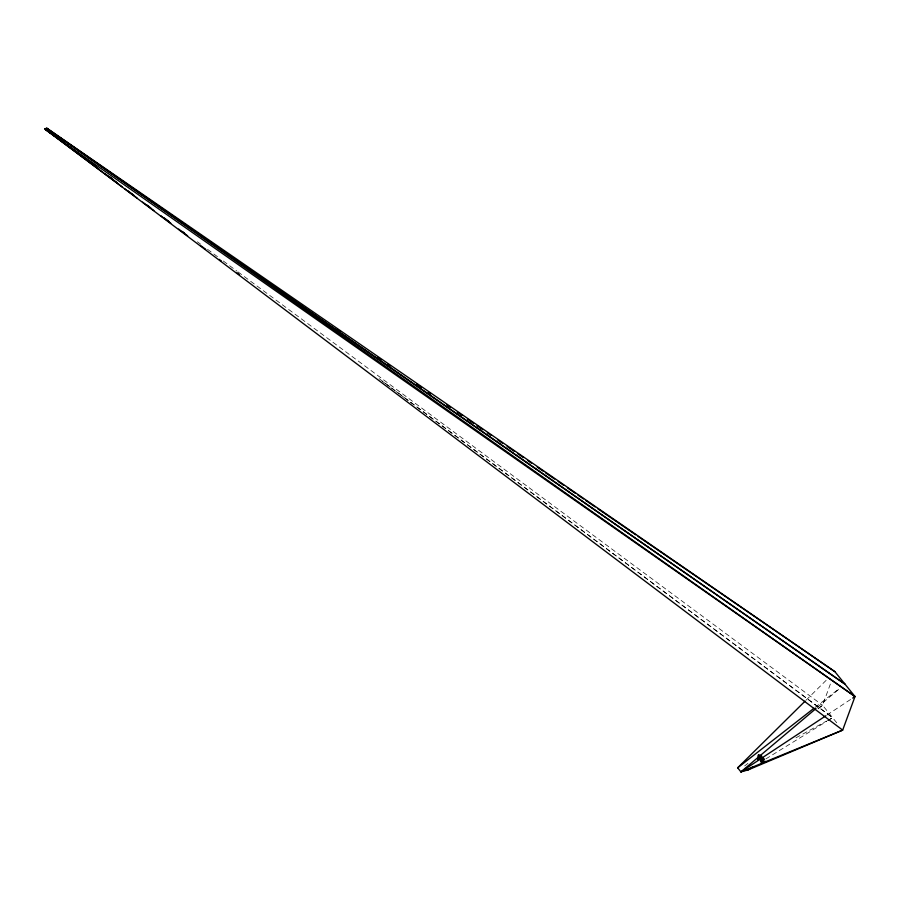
<?xml version="1.0" encoding="UTF-8"?>
<svg xmlns="http://www.w3.org/2000/svg" width="900" height="900" viewBox="0 0 900 900"><rect width="100%" height="100%" fill="white"/><g stroke="black" fill="none" stroke-linecap="round" stroke-linejoin="round"><path stroke-width="0.67" stroke-dasharray="4.5 3.38" d="M818.19 708.694L822.577 705.274L831.116 682.02M806.13 700.133L826.965 679.534M817.065 707.636L839.587 688.635M815.085 707.411L839.419 688.433M744.66 765.923L747.956 763.357M818.044 708.615L822.577 705.274L836.809 722.88M827.066 714.982L851.512 698.85M765.832 758.925L826.661 721.384M827.854 720.653L832.624 717.705L376.931 377.01M795.971 737.798L826.515 721.046M827.741 720.383L832.624 717.705L409.387 401.49M197.359 241.785L200.745 244.294M207.518 249.311L218.801 257.681M223.312 261.034L236.857 271.069M237.982 271.901L822.577 705.274M382.376 381.308L385.751 383.827M386.876 384.671L390.262 387.191M391.387 388.035L394.762 390.555M395.887 391.399L399.262 393.919M400.387 394.762L403.762 397.282M404.887 398.126L408.262 400.646"/><path stroke-width="1.35" d="M761.726 756.36L760.579 755.516L760.061 758.25L761.029 758.059M758.486 757.654L757.766 758.16L758.07 759.668L759.319 757.924L757.766 758.16L758.07 759.668M761.771 761.074L760.477 758.239L760.095 759.308M762.739 762.311L762.941 761.197L761.94 760.387L760.781 760.613L761.558 762.424L762.739 762.311L760.624 761.648M761.94 760.387L761.479 761.884L762.941 761.197M758.475 754.931L757.98 756.472L759.791 755.212L758.475 754.931L758.756 755.921M815.996 708.536L740.925 771.863L842.67 730.125L45 128.846L46.733 128.138L834.908 671.692L855 696.533L842.67 730.125L747.945 769.972L740.925 771.863L737.651 767.812L805.129 701.111M763.222 760.41L764.168 759.127M762.289 760.185L763.673 758.554L763.65 759.634L762.761 759.375L762.975 758.048M763.447 762.131L764.955 761.535L763.166 760.759L763.785 762.345L765.653 761.377M760.579 755.516L759.33 756.63L759.78 757.058L761.434 756.664L760.579 755.516L761.771 756.169M737.651 767.812L813.982 708.278M740.925 771.863L825.896 715.759M852.671 698.074L855 696.544L46.733 128.138L844.954 684.113L47.554 129.15L45.821 129.859L122.355 187.042M747.945 769.972L752.715 767.025M764.359 762.379L765.135 761.906L763.785 762.345M760.264 758.97L761.861 758.621L762.626 759.296M760.826 759.521L761.861 758.621L760.646 758.7M760.331 760.714L762.469 760.961L760.961 758.689M67.5 145.665L45 128.846L48.476 131.231M50.794 132.817L53.111 134.415M336.87 329.423L340.346 331.808M377.404 357.289L380.88 359.674M387.832 364.444L390.15 366.041M416.79 384.345L421.425 387.529M428.366 392.31L430.684 393.896M446.906 405.045L450.371 407.43M457.324 412.2L461.959 415.384M467.752 419.366L473.546 423.349M477.011 425.734L482.805 429.716M487.44 432.9L490.916 435.285M497.869 440.066L502.493 443.25M507.127 446.434L514.08 451.204M517.556 453.6L523.339 457.571M527.974 460.755L531.45 463.151M537.244 467.123L543.038 471.105M545.355 472.702L554.614 479.07M558.09 481.455L563.884 485.438M567.36 487.822L575.46 493.391M577.778 494.989L583.571 498.96M585.889 500.558L595.159 506.925M597.465 508.511L635.692 534.78M638.01 536.377L834.908 671.692M45.821 129.859L855 696.533M45 128.846L63.056 142.234M69.829 147.251L79.987 154.778M91.271 163.148L95.782 166.489M109.328 176.535L111.589 178.2M69.75 147.352L82.136 156.6M87.761 160.808L99.011 169.222M105.761 174.274L117.011 182.678M128.261 191.093L133.886 195.3M146.261 204.559L150.761 207.922M164.273 218.014L168.773 221.377M182.273 231.469L184.523 233.156M124.616 188.719L136.991 197.977M142.616 202.174L153.877 210.589M160.627 215.64L170.764 223.2M178.639 229.095L187.65 235.822M201.15 245.914L205.661 249.278M219.161 259.369L221.411 261.045M237.172 272.824L239.422 274.5M757.766 758.16L758.936 759.049"/></g></svg>
